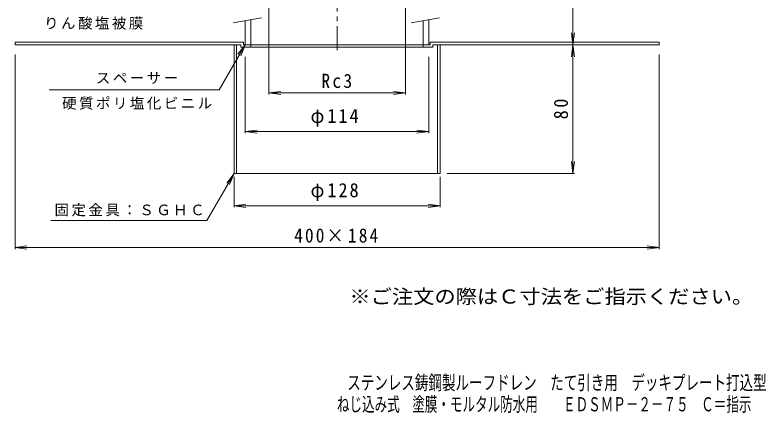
# Model space of a CAD drawing. Units: millimetres, scale not verified. Extents: x -252 to 223, y -346 to 396.
# Drawn here: x -243.5 to 222.8, y -346 to -98.6 of the extents above; entities that cross this region are included whole.
import ezdxf
from ezdxf.enums import TextEntityAlignment as Align

# ---------------------------------------------------------------- set-up
doc = ezdxf.new("R2010")
doc.units = ezdxf.units.MM
doc.header["$LTSCALE"] = 3
doc.linetypes.add('CHAIN1', pattern=[8, 5, -1, 1, -1])
for name, color, linetype, lineweight in [('0-0_通り芯', 3, 'Continuous', 9), ('0-3_建具', 4, 'Continuous', 9), ('0-4_その他', 7, 'Continuous', 9), ('0-5_寸法', 7, 'Continuous', 9), ('0-A', 2, 'Continuous', 9)]:
    doc.layers.add(name, color=color, linetype=linetype, lineweight=lineweight)
doc.layers.add('F-4_F-4ﾚｲﾔ', color=6, linetype='Continuous')
doc.layers.add('F-5_F-5ﾚｲﾔ', color=2, linetype='Continuous')
doc.styles.add('ＭＳ ゴシック', font='')
doc.styles.get('ＭＳ ゴシック').set_extended_font_data('MS Gothic')

msp = doc.modelspace()

# ---------------------------------------------------------------- linework, layer by layer
at = {"layer": '0-0_通り芯', "linetype": 'CHAIN1'}
msp.add_line((-43.5, 110.465), (-43.5, -121.547), dxfattribs=at)
at = {"layer": '0-3_建具', "color": 7}
for p, q in [((-90.459, -100.399), (-107.956, -103.485)), ((20.041, -100.399), (2.544, -103.485))]:
    msp.add_line(p, q, dxfattribs=at)
at = {"layer": '0-3_建具'}
for p, q in [((-100.5, -117.121), (-100.5, -102.17)), ((-97, -117.121), (-97, -101.553)), ((10, -117.121), (10, -102.17)), ((13.5, -117.121), (13.5, -101.553)), ((-101.659, -117.121), (14.341, -117.121))]:
    msp.add_line(p, q, dxfattribs=at)
at = {"layer": '0-4_その他'}
for p, q in [((103, -117.121), (103, -17.133)), ((-85.917, -83.142), (-85.917, -148.021)), ((-1.083, -83.142), (-1.083, -148.021)), ((103, -117.121), (102.021, -109.685)), ((103, -117.121), (103.979, -109.685)), ((103, -117.121), (102.021, -124.557)), ((103, -197.121), (103, -117.121)), ((103, -117.121), (103.979, -124.557)), ((-243.5, -244.086), (-243.5, -123.096)), ((-100.5, -124.621), (-100.5, -172.021)), ((13.5, -124.621), (13.5, -172.021)), ((156.5, -244.086), (156.5, -123.096)), ((-85.917, -147.121), (-78.481, -146.142)), ((-85.917, -147.121), (-1.083, -147.121)), ((-85.917, -147.121), (-78.481, -148.1)), ((-1.083, -147.121), (-8.519, -146.142)), ((-1.083, -147.121), (-8.519, -148.1)), ((-100.5, -171.121), (-93.064, -170.142)), ((-100.5, -171.121), (13.5, -171.121)), ((-100.5, -171.121), (-93.064, -172.1)), ((13.5, -171.121), (6.064, -170.142)), ((13.5, -171.121), (6.064, -172.1)), ((103, -197.121), (102.021, -189.685)), ((103, -197.121), (103.979, -189.685)), ((-107.5, -218.18), (-107.5, -199.139)), ((20.5, -218.18), (20.5, -199.139)), ((103.9, -197.121), (24.774, -197.121)), ((-107.5, -217.28), (-100.064, -216.301)), ((-107.5, -217.28), (20.5, -217.28)), ((-107.5, -217.28), (-100.064, -218.259)), ((20.5, -217.28), (13.064, -216.301)), ((20.5, -217.28), (13.064, -218.259)), ((-243.5, -243.186), (-236.064, -242.207)), ((156.5, -243.186), (149.064, -242.207)), ((-243.5, -243.186), (156.5, -243.186)), ((-243.5, -243.186), (-236.064, -244.165)), ((156.5, -243.186), (149.064, -244.165))]:
    msp.add_line(p, q, dxfattribs=at)
at = {"layer": '0-5_寸法'}
for p, q in [((-100.5, -117.121), (-116.666, -145.121)), ((-100.5, -117.121), (-105.066, -123.071)), ((-100.5, -117.121), (-103.37, -124.05)), ((-116.666, -145.121), (-222.277, -145.121)), ((-107.5, -197.121), (-124.358, -226.32)), ((-107.5, -197.121), (-112.066, -203.071)), ((-107.5, -197.121), (-110.37, -204.05)), ((-124.358, -226.32), (-221.312, -226.32))]:
    msp.add_line(p, q, dxfattribs=at)
at = {"layer": '0-A'}
for p, q in [((-101.659, -115.521), (-243.5, -115.521)), ((-243.5, -115.521), (-243.5, -117.121)), ((-101.659, -115.521), (-101.659, -117.121)), ((14.341, -115.521), (14.341, -117.121)), ((14.341, -115.521), (156.5, -115.521)), ((156.5, -115.521), (156.5, -117.121)), ((-103.259, -117.121), (-243.5, -117.121)), ((-105.9, -117.121), (-105.9, -197.121)), ((-103.259, -117.121), (-103.259, -118.721)), ((-43.5, -118.721), (-103.259, -118.721)), ((-97, -117.121), (-97, -118.721)), ((-43.5, -118.721), (15.941, -118.721)), ((10, -117.121), (10, -118.721)), ((15.941, -117.121), (15.941, -118.721)), ((15.941, -117.121), (156.5, -117.121)), ((18.9, -117.121), (18.9, -197.121)), ((20.5, -117.121), (20.5, -197.121))]:
    msp.add_line(p, q, dxfattribs=at)
msp.add_lwpolyline([(-107.5, -117.121), (-107.5, -197.121), (20.5, -197.121)], dxfattribs=at)

# ---------------------------------------------------------------- texts
at = {"layer": '0-4_その他', "color": 2, "char_height": 8.798, "attachment_point": 7, "style": 'ＭＳ ゴシック'}
for s, insert in [('\\T1.27;\\W0.9;Rc3', (-53.25, -144.121)), ('\\T1.21;\\W0.95;φ114', (-60, -168.121)), ('\\T1.21;\\W0.95;φ128', (-60, -214.28)), ('\\T1.24;\\W0.9;400×184', (-70.125, -240.186))]:
    msp.add_mtext(s, dxfattribs=dict(at, insert=insert))
at = {"layer": '0-4_その他', "color": 2, "insert": (100, -163.496), "char_height": 8.798, "attachment_point": 7, "rotation": 90, "style": 'ＭＳ ゴシック'}
msp.add_mtext('\\T1.27;\\W0.95;80', dxfattribs=at)
at = {"layer": '0-5_寸法', "char_height": 6.598, "attachment_point": 7, "style": 'ＭＳ ゴシック'}
for s, insert in [('\\T1.17;りん酸塩被膜', (-225.478, -107.753)), ('\\T1.17;スペーサー', (-193.295, -141.514)), ('\\T1.17;硬質ポリ塩化ビニル', (-214.295, -157.5)), ('\\T1.17;固定金具：ＳＧＨＣ', (-218.965, -223.856))]:
    msp.add_mtext(s, dxfattribs=dict(at, insert=insert))
at = {"layer": 'F-4_F-4ﾚｲﾔ', "style": 'ＭＳ ゴシック'}
for s, width, p in [('ステンレス鋳鋼製ルーフドレン\u3000たて引き用\u3000デッキプレート打込型', 0.7, (-37.163, -334.178)), ('ねじ込み式\u3000塗膜・モルタル防水用\u3000\u3000ＥＤＳＭＰ－２－７５\u3000Ｃ＝指示', 0.65, (-43.595, -347.626))]:
    msp.add_text(s, height=8.798, dxfattribs=dict(at, width=width)).set_placement(p, align=Align.BOTTOM_LEFT)
at = {"layer": 'F-5_F-5ﾚｲﾔ', "style": 'ＭＳ ゴシック', "width": 1.1}
msp.add_text('※ご注文の際はＣ寸法をご指示ください。', height=8.798, dxfattribs=at).set_placement((-35.869, -280.667), align=Align.BOTTOM_LEFT)

doc.saveas('drawing.dxf')
